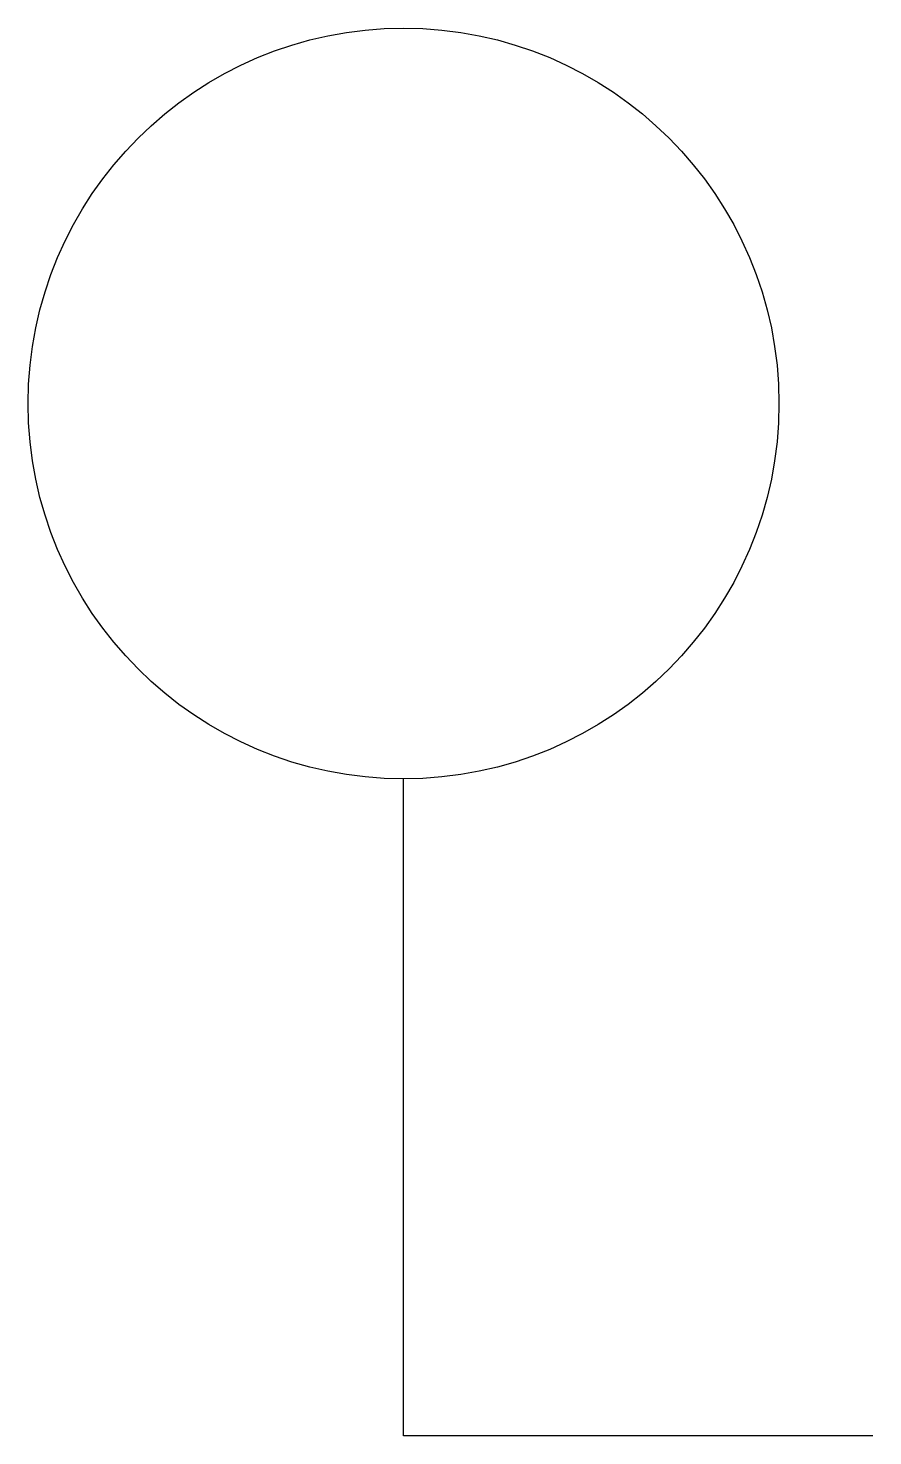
# Model space of a CAD drawing. Extents: x -0.8 to 1, y 0 to 3.
import ezdxf

# ---------------------------------------------------------------- set-up
doc = ezdxf.new("R2010")
doc.units = 0
doc.layers.get('0').update_dxf_attribs({"linetype": 'CONTINUOUS'})

msp = doc.modelspace()

# ---------------------------------------------------------------- linework, layer by layer
at = {"color": 0}
for p, q in [((0, 0), (0, 1.4)), ((1, 0), (0, 0))]:
    msp.add_line(p, q, dxfattribs=at)
msp.add_circle((0, 2.2), 0.8, dxfattribs=at)

doc.saveas('drawing.dxf')
